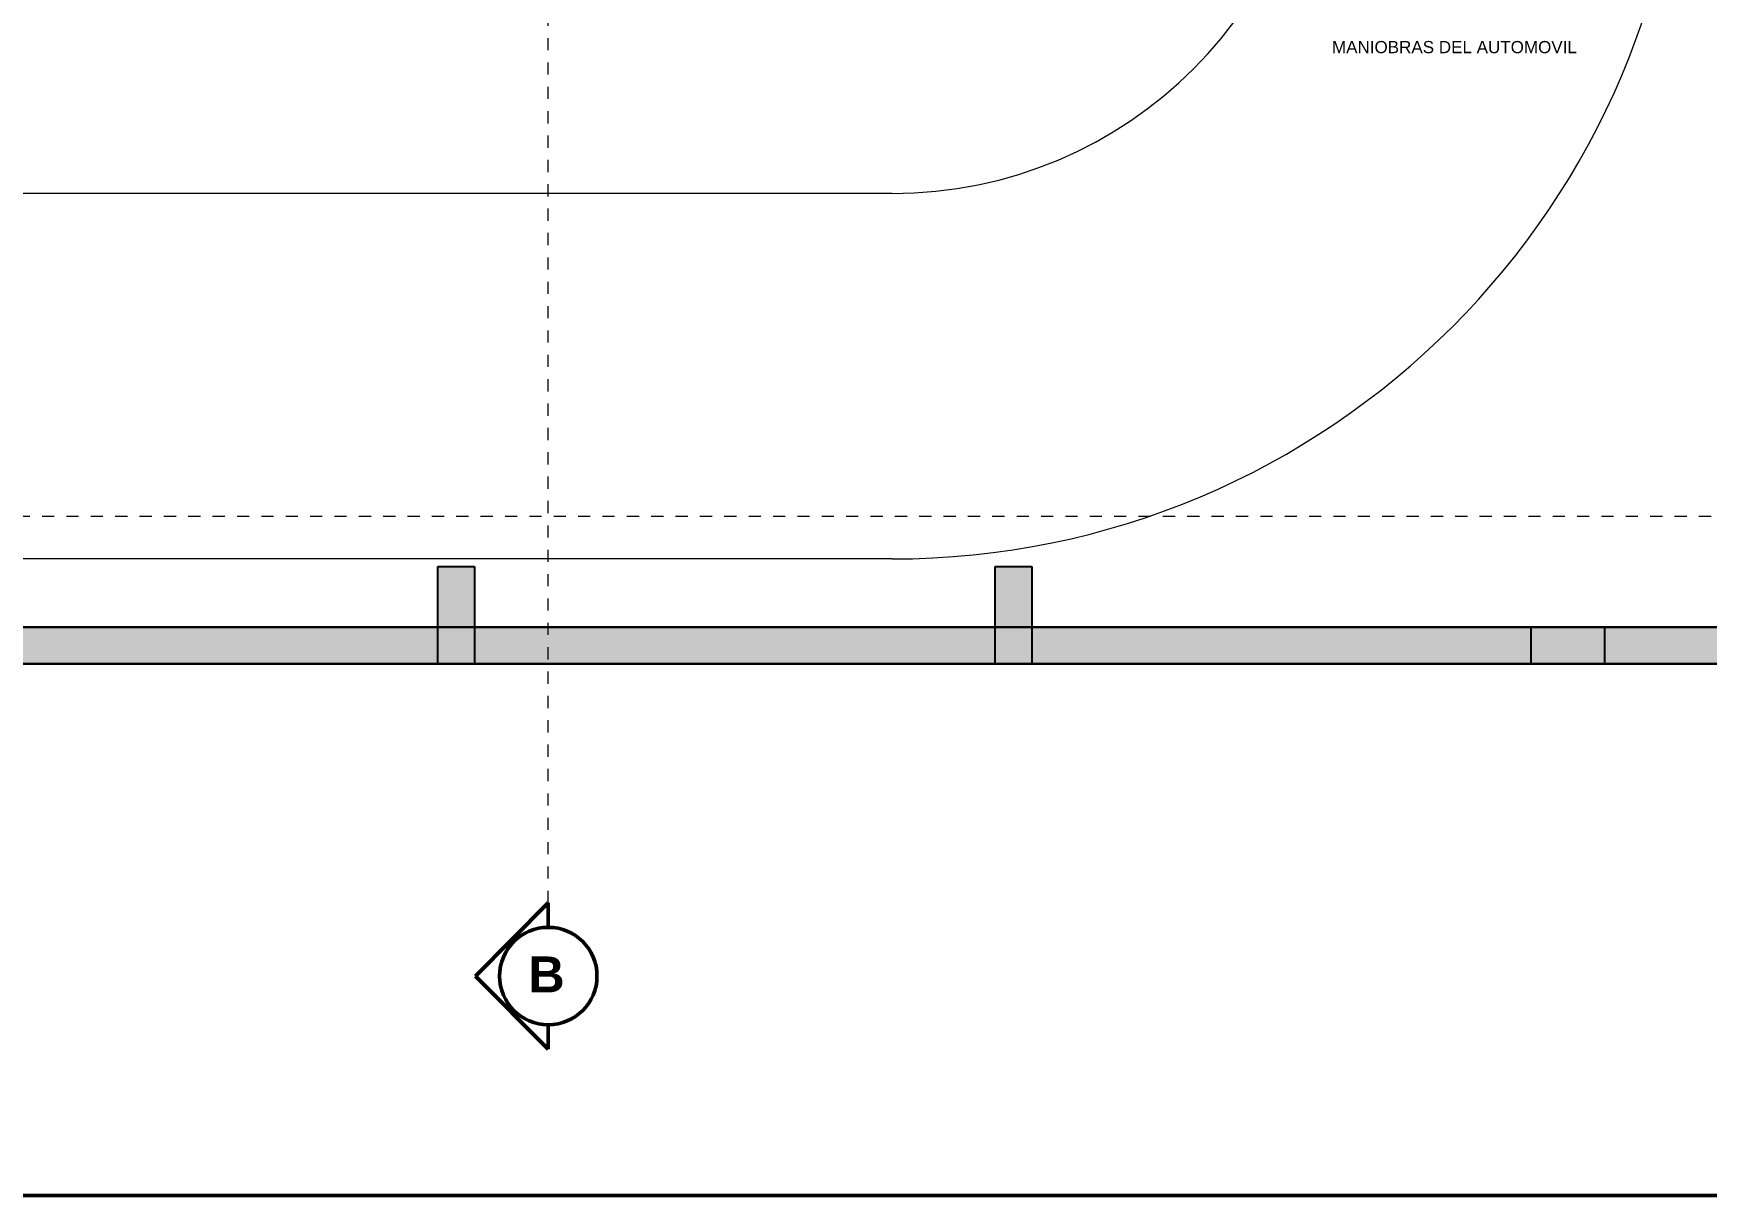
# Model space of a CAD drawing. Header units: metres. Extents: x 42 to 294, y -52 to 32.
# Drawn here: x 141.17 to 154.91, y -24.22 to -14.69 of the extents above; entities that cross this region are included whole.
import ezdxf

# ---------------------------------------------------------------- set-up
doc = ezdxf.new("R2010")
doc.units = ezdxf.units.M
doc.header["$LTSCALE"] = 0.15
doc.linetypes.add('ACAD_ISO04W100', pattern=[30, 24, -3, 0, -3])
doc.linetypes.add('Trazo punto', pattern=[0.015875, 0.00635, -0.004763, 0, -0.004763])
doc.layers.get('0').update_dxf_attribs({"lineweight": 20})
for name, color, linetype, lineweight in [('A-----SYP', 6, 'Continuous', 50), ('A-WALL', 2, 'Continuous', 30), ('RECUADRO', 82, 'Continuous', 50), ('Vista', 2, 'Continuous', 20)]:
    doc.layers.add(name, color=color, linetype=linetype, lineweight=lineweight)
doc.layers.add('Hatch', color=8, linetype='Continuous')
doc.layers.add('MUROS', color=11, linetype='Continuous')
doc.styles.get("Standard").update_dxf_attribs({"font": 'arial.ttf', "height": 0.15})

# ---------------------------------------------------------------- blocks, each defined once
blk = doc.blocks.new('Sección - Extremo de sección-3896-000 Subsuelo')
at = {"layer": 'A-----SYP'}
for p, q in [((-0.006, 0.00598), (-0.012, 0)), ((0, 0), (-0.006, 0.00598)), ((-0.012, 0), (-0.01, 0)), ((-0.002, 0), (0, 0))]:
    blk.add_line(p, q, dxfattribs=at)
blk.add_circle((-0.006, 0), 0.004, dxfattribs=at)
blk.add_arc((-0.006, 0), 0.004, 0, 180, dxfattribs=at)

msp = doc.modelspace()

# ---------------------------------------------------------------- hatches: boundary and pattern name
at = {"layer": 'Hatch', "linetype": 'ACAD_ISO04W100'}
h = msp.add_hatch(color=256, dxfattribs=at)
h.paths.add_polyline_path([(144.793, -19.061), (144.493, -19.061), (144.493, -19.861), (144.793, -19.861)])
h.paths.add_polyline_path([(149.368, -19.061), (149.068, -19.061), (149.068, -19.861), (149.368, -19.861)])
at = {"layer": 'Hatch', "ltscale": 0.2}
msp.add_hatch(color=256, dxfattribs=at).paths.add_polyline_path([(154.068, -19.561), (153.843, -19.561), (153.468, -19.561), (153.468, -19.861), (154.068, -19.861)])
at = {"layer": 'MUROS', "ltscale": 0.5}
h = msp.add_hatch(color=256, dxfattribs=at)
h.paths.add_polyline_path([(161.493, -10.811), (161.193, -10.811), (161.193, -13.461), (161.493, -13.461)])
h.paths.add_polyline_path([(161.493, -14.061), (161.193, -14.061), (161.193, -18.649), (161.493, -18.649)])
h.paths.add_polyline_path([(161.493, -18.649), (161.193, -18.649), (161.193, -19.259), (161.493, -19.259)])
h.paths.add_polyline_path([(160.893, -19.559), (157.218, -19.559), (157.218, -19.859), (160.893, -19.859)])
h.paths.add_polyline_path([(156.618, -19.559), (154.068, -19.559), (154.068, -19.859), (156.618, -19.859)])
h.paths.add_polyline_path([(153.468, -19.559), (149.368, -19.559), (149.368, -19.859), (153.468, -19.859)])
h.paths.add_polyline_path([(149.068, -19.559), (145.399, -19.559), (145.399, -19.859), (149.068, -19.859)])
h.paths.add_polyline_path([(145.399, -19.559), (144.793, -19.559), (144.793, -19.859), (145.399, -19.859)])
h.paths.add_polyline_path([(144.493, -19.559), (138.393, -19.559), (138.393, -19.859), (144.493, -19.859)])
h.paths.add_polyline_path([(137.593, -19.559), (134.893, -19.559), (134.893, -19.859), (137.593, -19.859)])
h.paths.add_polyline_path([(134.893, -19.559), (131.893, -19.559), (131.893, -19.859), (134.893, -19.859)])
h.paths.add_polyline_path([(131.643, -13.036), (131.493, -13.036), (131.493, -18.649), (131.643, -18.649)])
h.paths.add_polyline_path([(131.643, -18.649), (131.493, -18.649), (131.493, -19.061), (131.643, -19.061)])
h.paths.add_polyline_path([(131.643, -7.436), (131.493, -7.436), (131.493, -12.186), (131.643, -12.186)])
h.paths.add_polyline_path([(131.643, -0.659), (131.493, -0.659), (131.493, -6.986), (131.643, -6.986)])
h.paths.add_polyline_path([(139.018, 0.141), (131.893, 0.141), (131.893, -0.009), (139.018, -0.009)])
h.paths.add_polyline_path([(142.818, 0.141), (139.018, 0.141), (139.018, -0.009), (142.818, -0.009)])

# ---------------------------------------------------------------- linework, layer by layer
at = {"layer": 'A-----SYP', "linetype": 'Trazo punto', "lineweight": 15}
for p, q in [((145.399, -21.823), (145.399, 1.659)), ((130.844, -18.649), (164.011, -18.649))]:
    msp.add_line(p, q, dxfattribs=at)
at = {"layer": 'A-WALL'}
for p, q in [((131.643, -19.559), (161.193, -19.559)), ((161.493, -19.859), (131.643, -19.859))]:
    msp.add_line(p, q, dxfattribs=at)
at = {"layer": 'Hatch'}
for p, q in [((144.493, -19.861), (144.493, -19.061)), ((144.493, -19.061), (144.793, -19.061)), ((144.793, -19.061), (144.793, -19.861)), ((149.068, -19.861), (149.068, -19.061)), ((149.068, -19.061), (149.368, -19.061)), ((149.368, -19.061), (149.368, -19.861)), ((144.793, -19.861), (144.493, -19.861)), ((149.368, -19.861), (149.068, -19.861))]:
    msp.add_line(p, q, dxfattribs=at)
at = {"layer": 'Hatch', "ltscale": 0.2}
for p, q in [((153.468, -19.861), (153.468, -19.561)), ((154.068, -19.561), (153.468, -19.561)), ((154.068, -19.561), (154.068, -19.861)), ((154.068, -19.861), (153.468, -19.861))]:
    msp.add_line(p, q, dxfattribs=at)
at = {"layer": 'RECUADRO', "ltscale": 0.1}
for p, q in [((41.791, -24.225), (209.791, -24.225)), ((209.791, -24.225), (41.791, -24.225))]:
    msp.add_line(p, q, dxfattribs=at)
at = {"layer": 'Vista', "ltscale": 0.2}
for p, q in [((148.222, -15.999), (139.96, -15.999)), ((148.222, -18.999), (139.96, -18.999))]:
    msp.add_line(p, q, dxfattribs=at)
for radius in [6.5, 3.5]:
    msp.add_arc((148.222, -12.499), radius, 270, 0, dxfattribs=at)

# ---------------------------------------------------------------- block references
at = {"layer": 'A-----SYP', "xscale": 99.99999999999993, "yscale": 99.99999999999993, "zscale": 99.99999999999993, "rotation": 90}
msp.add_blockref('Sección - Extremo de sección-3896-000 Subsuelo', (145.399, -21.823), dxfattribs=at)

# ---------------------------------------------------------------- texts
at = {"ltscale": 0.1, "insert": (151.832, -14.747), "char_height": 0.1, "width": 2.14772, "attachment_point": 1}
msp.add_mtext('MANIOBRAS DEL AUTOMOVIL', dxfattribs=at)

# ---------------------------------------------------------------- next in the draw order: texts
at = {"layer": 'A-----SYP', "insert": (145.385, -22.262), "char_height": 0.29506, "width": 0.162, "attachment_point": 2, "line_spacing_factor": 0.938532, "bg_fill": 3, "box_fill_scale": 1.25, "bg_fill_color": 0, "bg_fill_transparency": 0}
msp.add_mtext('{\\fArial|b1|i0|c0|p34;B}', dxfattribs=at)

doc.saveas('drawing.dxf')
